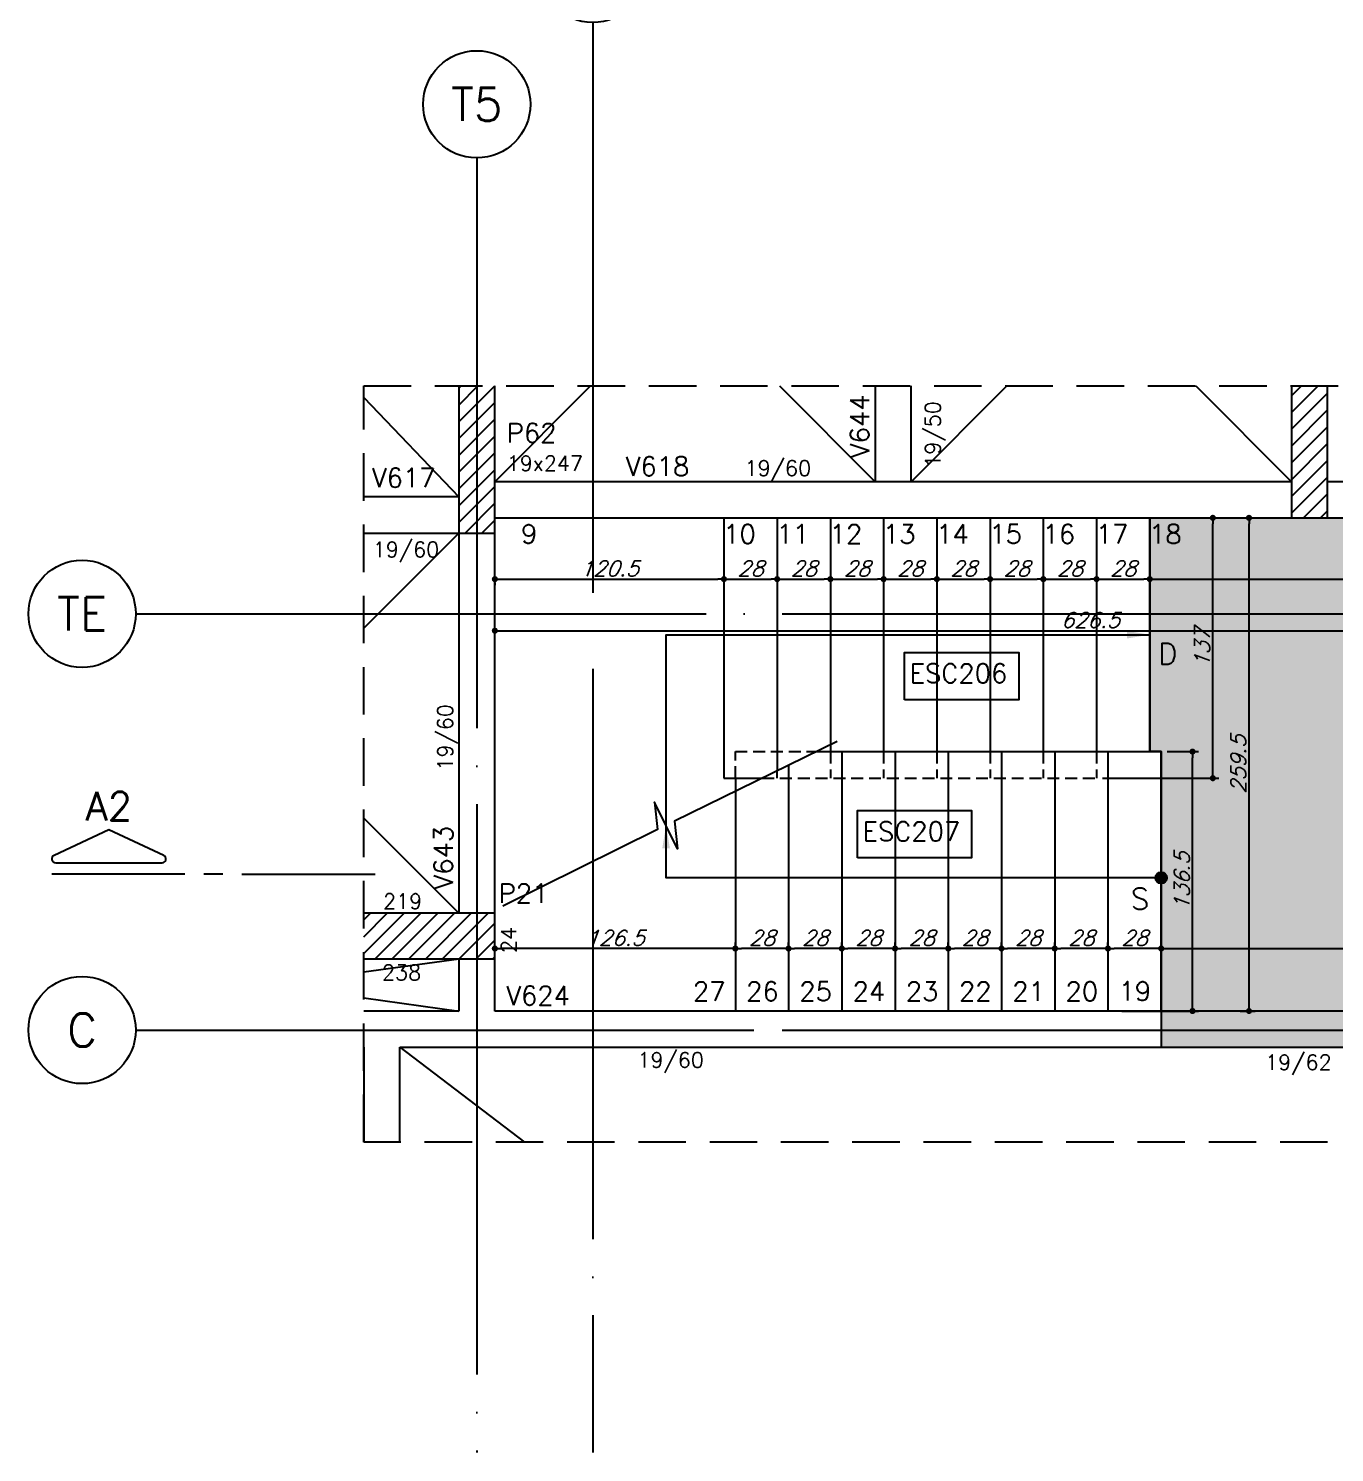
# Model space of a CAD drawing. Extents: x 0 to 6870, y 0 to 4205.
# Drawn here: x 2793 to 3480, y 894 to 1643 of the extents above; entities that cross this region are included whole.
import ezdxf
from ezdxf.enums import TextEntityAlignment as Align

# ---------------------------------------------------------------- set-up
doc = ezdxf.new("R2010")
doc.units = 0
doc.header["$LTSCALE"] = 50
doc.header["$MEASUREMENT"] = 0
doc.linetypes.add('DASHED', pattern=[0.75, 0.5, -0.25])
doc.linetypes.add('EIXO', pattern=[6.8, 6, -0.4, 0, -0.4])
doc.layers.get('0').update_dxf_attribs({"linetype": 'CONTINUOUS'})
doc.layers.get('DEFPOINTS').update_dxf_attribs({"linetype": 'CONTINUOUS'})
for name, color, linetype in [('242', 3, 'CONTINUOUS'), ('F-AUX', 2, 'CONTINUOUS'), ('F-AUX-RED', 1, 'CONTINUOUS'), ('F-CORTE-INDICAÇÃO', 4, 'CONTINUOUS'), ('F-COTAS', 106, 'CONTINUOUS'), ('F-DESNIVEL-1', 254, 'CONTINUOUS'), ('F-EIXO', 12, 'EIXO'), ('F-ESC NUM', 2, 'CONTINUOUS'), ('F-ESC-PROJ', 1, 'CONTINUOUS'), ('F-ESCADAS', 2, 'CONTINUOUS'), ('F-LAJES', 3, 'CONTINUOUS'), ('F-LEADER', 1, 'CONTINUOUS'), ('F-PILARES-DIM', 172, 'CONTINUOUS'), ('F-PILARES-HACH', 174, 'CONTINUOUS'), ('F-PILARES-NOME', 170, 'CONTINUOUS'), ('F-PILARES-S', 170, 'CONTINUOUS'), ('F-TEXTO', 6, 'CONTINUOUS'), ('F-TEXTO ESCADA', 2, 'CONTINUOUS'), ('F-TEXTO-YELLOW', 2, 'CONTINUOUS'), ('F-VIGAS', 3, 'CONTINUOUS'), ('F-VIGAS-DIM', 2, 'CONTINUOUS'), ('F-VIGAS-NOME', 4, 'CONTINUOUS'), ('F-VÃO', 1, 'CONTINUOUS')]:
    doc.layers.add(name, color=color, linetype=linetype)
doc.styles.add('5385-ARQ-PB-BAS-PLA-TER-TORRE-A-106-TXT$0$R60-75', font='romans.shx', dxfattribs={"height": 0.1125})
doc.styles.add('CP-TEXT-INCL', font='romans.shx', dxfattribs={"oblique": 20})
doc.styles.add('MCP', font='romans.shx')
doc.styles.add('ROMANS', font='romans.shx')
doc.dimstyles.new('CP-COTAS-50', dxfattribs={"dimscale": 0.64, "dimtxt": 12.5, "dimasz": 5, "dimexe": 5, "dimexo": 5, "dimgap": 2.5, "dimtad": 1, "dimdec": 1, "dimdsep": 46, "dimtxsty": 'CP-TEXT-INCL', "dimblk1": 'DOT', "dimblk2": 'DOT', "dimsah": 1, "dimcen": 9, "dimclrd": 256, "dimclre": 256, "dimclrt": 256, "dimadec": 0, "dimazin": 0, "dimtfac": 1, "dimtdec": 1, "dimtmove": 2, "dimatfit": 3, "dimldrblk": 'DOT', "dimfxl": 5, "dimtolj": 1, "dimarcsym": 0})
pattern_1 = [(45, (1524.5, 11131), (-4.4194174, 4.4194174), [])]

# ---------------------------------------------------------------- blocks, each defined once
blk = doc.blocks.new('*U12')
at = {"layer": 'F-EIXO'}
blk.add_line((0, 0), (1131.35, 0), dxfattribs=at)
at = {"layer": 'F-EIXO', "color": 2, "linetype": 'Continuous'}
blk.add_circle((-28.21, 0), 28.21, dxfattribs=at)
at = {"layer": 'F-TEXTO', "style": 'ROMANS'}
blk.add_attdef('EIXO', text='', height=17.5, dxfattribs=at).set_placement((-28.21, 0), align=Align.MIDDLE_CENTER)
blk = doc.blocks.new('*U8')
at = {"layer": 'F-EIXO'}
blk.add_line((0, 0), (0, -752.45), dxfattribs=at)
at = {"layer": 'F-EIXO', "color": 2, "linetype": 'Continuous'}
blk.add_circle((0, 28.21), 28.21, dxfattribs=at)
at = {"layer": 'F-TEXTO', "style": 'ROMANS'}
blk.add_attdef('EIXO', text='', height=17.5, rotation=360, dxfattribs=at).set_placement((0, 28.21), align=Align.MIDDLE_CENTER)
blk = doc.blocks.new('*U9')
at = {"layer": 'F-EIXO'}
blk.add_line((0, 0), (0, -681.21), dxfattribs=at)
at = {"layer": 'F-EIXO', "color": 2, "linetype": 'Continuous'}
blk.add_circle((0, 28.21), 28.21, dxfattribs=at)
at = {"layer": 'F-TEXTO', "style": 'ROMANS'}
blk.add_attdef('EIXO', text='', height=17.5, rotation=360, dxfattribs=at).set_placement((0, 28.21), align=Align.MIDDLE_CENTER)
blk = doc.blocks.new('*U10')
at = {"layer": 'F-EIXO'}
blk.add_line((0, 0), (1131.35, 0), dxfattribs=at)
at = {"layer": 'F-EIXO', "color": 2, "linetype": 'Continuous'}
blk.add_circle((-28.21, 0), 28.21, dxfattribs=at)
at = {"layer": 'F-TEXTO', "style": 'ROMANS'}
blk.add_attdef('EIXO', text='', height=17.5, dxfattribs=at).set_placement((-28.21, 0), align=Align.MIDDLE_CENTER)
blk = doc.blocks.new('*U17')
at = {"layer": 'F-CORTE-INDICAÇÃO'}
for p, q in [((-100, 0), (-170, 0)), ((-80, 0), (-90, 0)), ((-70, 0), (0, 0))]:
    blk.add_line(p, q, dxfattribs=at)
blk.add_lwpolyline([(-112, 6, 0.802585), (-111.15, 9.81), (-140, 23.26), (-168.85, 9.81, 0.802585), (-168, 6)], format="xyb", close=True, dxfattribs=at)
at = {"layer": 'F-CORTE-INDICAÇÃO', "style": 'ROMANS'}
blk.add_attdef('CORTE', text='', height=15, dxfattribs=at).set_placement((-140, 35.76), align=Align.MIDDLE_CENTER)
at = {"layer": 'F-CORTE-INDICAÇÃO', "color": 2, "style": 'ROMANS'}
blk.add_attdef('FOLHA', text='', height=12, dxfattribs=at).set_placement((-140, -10), align=Align.MIDDLE_CENTER)
blk = doc.blocks.new('_DOT')
at = {"color": 0, "linetype": 'ByBlock'}
blk.add_line((-0.5, 0), (-1, 0), dxfattribs=at)
at = {"color": 0, "linetype": 'ByBlock', "const_width": 0.5}
blk.add_lwpolyline([(-0.25, 0, 1), (0.25, 0, 1)], format="xyb", close=True, dxfattribs=at)
blk = doc.blocks.new('*D84')
at = {"layer": 'DEFPOINTS', "color": 0, "linetype": 'Continuous', "transparency": 16777216}
for p in [(3159, 1357.14), (3038.5, 1354.62), (3159, 1353.26)]:
    blk.add_point(p, dxfattribs=at)
at = {"layer": 'F-COTAS', "linetype": 'Continuous', "lineweight": -2, "transparency": 16777216}
for p, q in [((3038.5, 1351.42), (3038.5, 1350.06)), ((3041.7, 1353.26), (3155.8, 1353.26)), ((3159, 1353.94), (3159, 1350.06))]:
    blk.add_line(p, q, dxfattribs=at)
at = {"layer": 'F-COTAS', "linetype": 'Continuous', "lineweight": -2, "transparency": 16777216, "xscale": 3.2, "yscale": 3.2, "zscale": 3.2, "rotation": 180}
blk.add_blockref('_DOT', (3038.5, 1353.26), dxfattribs=at)
at = {"layer": 'F-COTAS', "linetype": 'Continuous', "lineweight": -2, "transparency": 16777216, "xscale": 3.2, "yscale": 3.2, "zscale": 3.2}
blk.add_blockref('_DOT', (3159, 1353.26), dxfattribs=at)
at = {"layer": 'F-COTAS', "linetype": 'Continuous', "transparency": 16777216, "insert": (3098.75, 1358.86), "char_height": 8, "attachment_point": 5, "style": 'CP-TEXT-INCL'}
blk.add_mtext('\\A1;120.5', dxfattribs=at)
blk = doc.blocks.new('*D85')
at = {"layer": 'DEFPOINTS', "color": 0, "linetype": 'Continuous', "transparency": 16777216}
for p in [(3159, 1354.62), (3187, 1353.26), (3187, 1353.26)]:
    blk.add_point(p, dxfattribs=at)
at = {"layer": 'F-COTAS', "linetype": 'Continuous', "lineweight": -2, "transparency": 16777216}
for p, q in [((3159, 1351.42), (3159, 1350.06)), ((3162.2, 1353.26), (3183.8, 1353.26))]:
    blk.add_line(p, q, dxfattribs=at)
at = {"layer": 'F-COTAS', "linetype": 'Continuous', "lineweight": -2, "transparency": 16777216, "xscale": 3.2, "yscale": 3.2, "zscale": 3.2, "rotation": 180}
blk.add_blockref('_DOT', (3159, 1353.26), dxfattribs=at)
at = {"layer": 'F-COTAS', "linetype": 'Continuous', "lineweight": -2, "transparency": 16777216, "xscale": 3.2, "yscale": 3.2, "zscale": 3.2}
blk.add_blockref('_DOT', (3187, 1353.26), dxfattribs=at)
at = {"layer": 'F-COTAS', "linetype": 'Continuous', "transparency": 16777216, "insert": (3173, 1358.86), "char_height": 8, "attachment_point": 5, "style": 'CP-TEXT-INCL'}
blk.add_mtext('\\A1;28', dxfattribs=at)
blk = doc.blocks.new('*D86')
at = {"layer": 'DEFPOINTS', "color": 0, "linetype": 'Continuous', "transparency": 16777216}
for p in [(3187, 1354.62), (3215, 1353.26), (3215, 1353.26)]:
    blk.add_point(p, dxfattribs=at)
at = {"layer": 'F-COTAS', "linetype": 'Continuous', "lineweight": -2, "transparency": 16777216}
for p, q in [((3187, 1351.42), (3187, 1350.06)), ((3190.2, 1353.26), (3211.8, 1353.26))]:
    blk.add_line(p, q, dxfattribs=at)
at = {"layer": 'F-COTAS', "linetype": 'Continuous', "lineweight": -2, "transparency": 16777216, "xscale": 3.2, "yscale": 3.2, "zscale": 3.2, "rotation": 180}
blk.add_blockref('_DOT', (3187, 1353.26), dxfattribs=at)
at = {"layer": 'F-COTAS', "linetype": 'Continuous', "lineweight": -2, "transparency": 16777216, "xscale": 3.2, "yscale": 3.2, "zscale": 3.2}
blk.add_blockref('_DOT', (3215, 1353.26), dxfattribs=at)
at = {"layer": 'F-COTAS', "linetype": 'Continuous', "transparency": 16777216, "insert": (3201, 1358.86), "char_height": 8, "attachment_point": 5, "style": 'CP-TEXT-INCL'}
blk.add_mtext('\\A1;28', dxfattribs=at)
blk = doc.blocks.new('*D87')
at = {"layer": 'DEFPOINTS', "color": 0, "linetype": 'Continuous', "transparency": 16777216}
for p in [(3215, 1354.62), (3243, 1353.26), (3243, 1353.26)]:
    blk.add_point(p, dxfattribs=at)
at = {"layer": 'F-COTAS', "linetype": 'Continuous', "lineweight": -2, "transparency": 16777216}
for p, q in [((3215, 1351.42), (3215, 1350.06)), ((3218.2, 1353.26), (3239.8, 1353.26))]:
    blk.add_line(p, q, dxfattribs=at)
at = {"layer": 'F-COTAS', "linetype": 'Continuous', "lineweight": -2, "transparency": 16777216, "xscale": 3.2, "yscale": 3.2, "zscale": 3.2, "rotation": 180}
blk.add_blockref('_DOT', (3215, 1353.26), dxfattribs=at)
at = {"layer": 'F-COTAS', "linetype": 'Continuous', "lineweight": -2, "transparency": 16777216, "xscale": 3.2, "yscale": 3.2, "zscale": 3.2}
blk.add_blockref('_DOT', (3243, 1353.26), dxfattribs=at)
at = {"layer": 'F-COTAS', "linetype": 'Continuous', "transparency": 16777216, "insert": (3229, 1358.86), "char_height": 8, "attachment_point": 5, "style": 'CP-TEXT-INCL'}
blk.add_mtext('\\A1;28', dxfattribs=at)
blk = doc.blocks.new('*D88')
at = {"layer": 'DEFPOINTS', "color": 0, "linetype": 'Continuous', "transparency": 16777216}
for p in [(3243, 1354.62), (3271, 1353.26), (3271, 1353.26)]:
    blk.add_point(p, dxfattribs=at)
at = {"layer": 'F-COTAS', "linetype": 'Continuous', "lineweight": -2, "transparency": 16777216}
for p, q in [((3243, 1351.42), (3243, 1350.06)), ((3246.2, 1353.26), (3267.8, 1353.26))]:
    blk.add_line(p, q, dxfattribs=at)
at = {"layer": 'F-COTAS', "linetype": 'Continuous', "lineweight": -2, "transparency": 16777216, "xscale": 3.2, "yscale": 3.2, "zscale": 3.2, "rotation": 180}
blk.add_blockref('_DOT', (3243, 1353.26), dxfattribs=at)
at = {"layer": 'F-COTAS', "linetype": 'Continuous', "lineweight": -2, "transparency": 16777216, "xscale": 3.2, "yscale": 3.2, "zscale": 3.2}
blk.add_blockref('_DOT', (3271, 1353.26), dxfattribs=at)
at = {"layer": 'F-COTAS', "linetype": 'Continuous', "transparency": 16777216, "insert": (3257, 1358.86), "char_height": 8, "attachment_point": 5, "style": 'CP-TEXT-INCL'}
blk.add_mtext('\\A1;28', dxfattribs=at)
blk = doc.blocks.new('*D89')
at = {"layer": 'DEFPOINTS', "color": 0, "linetype": 'Continuous', "transparency": 16777216}
for p in [(3333, 1158.87), (3333, 1158.87), (3361, 1158.87)]:
    blk.add_point(p, dxfattribs=at)
at = {"layer": 'F-COTAS', "linetype": 'Continuous', "lineweight": -2, "transparency": 16777216}
for p, q in [((3333, 1158.87), (3333, 1162.07)), ((3361, 1158.87), (3361, 1162.07)), ((3357.8, 1158.87), (3336.2, 1158.87))]:
    blk.add_line(p, q, dxfattribs=at)
at = {"layer": 'F-COTAS', "linetype": 'Continuous', "lineweight": -2, "transparency": 16777216, "xscale": 3.2, "yscale": 3.2, "zscale": 3.2, "rotation": 180}
blk.add_blockref('_DOT', (3333, 1158.87), dxfattribs=at)
at = {"layer": 'F-COTAS', "linetype": 'Continuous', "lineweight": -2, "transparency": 16777216, "xscale": 3.2, "yscale": 3.2, "zscale": 3.2}
blk.add_blockref('_DOT', (3361, 1158.87), dxfattribs=at)
at = {"layer": 'F-COTAS', "linetype": 'Continuous', "transparency": 16777216, "insert": (3347, 1164.47), "char_height": 8, "attachment_point": 5, "style": 'CP-TEXT-INCL'}
blk.add_mtext('\\A1;28', dxfattribs=at)
blk = doc.blocks.new('*D90')
at = {"layer": 'DEFPOINTS', "color": 0, "linetype": 'Continuous', "transparency": 16777216}
for p in [(3305, 1158.87), (3305, 1158.87), (3333, 1158.87)]:
    blk.add_point(p, dxfattribs=at)
at = {"layer": 'F-COTAS', "linetype": 'Continuous', "lineweight": -2, "transparency": 16777216}
for p, q in [((3305, 1158.87), (3305, 1162.07)), ((3333, 1158.87), (3333, 1162.07)), ((3329.8, 1158.87), (3308.2, 1158.87))]:
    blk.add_line(p, q, dxfattribs=at)
at = {"layer": 'F-COTAS', "linetype": 'Continuous', "lineweight": -2, "transparency": 16777216, "xscale": 3.2, "yscale": 3.2, "zscale": 3.2, "rotation": 180}
blk.add_blockref('_DOT', (3305, 1158.87), dxfattribs=at)
at = {"layer": 'F-COTAS', "linetype": 'Continuous', "lineweight": -2, "transparency": 16777216, "xscale": 3.2, "yscale": 3.2, "zscale": 3.2}
blk.add_blockref('_DOT', (3333, 1158.87), dxfattribs=at)
at = {"layer": 'F-COTAS', "linetype": 'Continuous', "transparency": 16777216, "insert": (3319, 1164.47), "char_height": 8, "attachment_point": 5, "style": 'CP-TEXT-INCL'}
blk.add_mtext('\\A1;28', dxfattribs=at)
blk = doc.blocks.new('*D91')
at = {"layer": 'DEFPOINTS', "color": 0, "linetype": 'Continuous', "transparency": 16777216}
for p in [(3277, 1158.87), (3277, 1158.87), (3305, 1158.87)]:
    blk.add_point(p, dxfattribs=at)
at = {"layer": 'F-COTAS', "linetype": 'Continuous', "lineweight": -2, "transparency": 16777216}
for p, q in [((3277, 1158.87), (3277, 1162.07)), ((3305, 1158.87), (3305, 1162.07)), ((3301.8, 1158.87), (3280.2, 1158.87))]:
    blk.add_line(p, q, dxfattribs=at)
at = {"layer": 'F-COTAS', "linetype": 'Continuous', "lineweight": -2, "transparency": 16777216, "xscale": 3.2, "yscale": 3.2, "zscale": 3.2, "rotation": 180}
blk.add_blockref('_DOT', (3277, 1158.87), dxfattribs=at)
at = {"layer": 'F-COTAS', "linetype": 'Continuous', "lineweight": -2, "transparency": 16777216, "xscale": 3.2, "yscale": 3.2, "zscale": 3.2}
blk.add_blockref('_DOT', (3305, 1158.87), dxfattribs=at)
at = {"layer": 'F-COTAS', "linetype": 'Continuous', "transparency": 16777216, "insert": (3291, 1164.47), "char_height": 8, "attachment_point": 5, "style": 'CP-TEXT-INCL'}
blk.add_mtext('\\A1;28', dxfattribs=at)
blk = doc.blocks.new('*D92')
at = {"layer": 'DEFPOINTS', "color": 0, "linetype": 'Continuous', "transparency": 16777216}
for p in [(3249, 1158.87), (3249, 1158.87), (3277, 1158.87)]:
    blk.add_point(p, dxfattribs=at)
at = {"layer": 'F-COTAS', "linetype": 'Continuous', "lineweight": -2, "transparency": 16777216}
for p, q in [((3249, 1158.87), (3249, 1162.07)), ((3277, 1158.87), (3277, 1162.07)), ((3273.8, 1158.87), (3252.2, 1158.87))]:
    blk.add_line(p, q, dxfattribs=at)
at = {"layer": 'F-COTAS', "linetype": 'Continuous', "lineweight": -2, "transparency": 16777216, "xscale": 3.2, "yscale": 3.2, "zscale": 3.2, "rotation": 180}
blk.add_blockref('_DOT', (3249, 1158.87), dxfattribs=at)
at = {"layer": 'F-COTAS', "linetype": 'Continuous', "lineweight": -2, "transparency": 16777216, "xscale": 3.2, "yscale": 3.2, "zscale": 3.2}
blk.add_blockref('_DOT', (3277, 1158.87), dxfattribs=at)
at = {"layer": 'F-COTAS', "linetype": 'Continuous', "transparency": 16777216, "insert": (3263, 1164.47), "char_height": 8, "attachment_point": 5, "style": 'CP-TEXT-INCL'}
blk.add_mtext('\\A1;28', dxfattribs=at)
blk = doc.blocks.new('*D93')
at = {"layer": 'DEFPOINTS', "color": 0, "linetype": 'Continuous', "transparency": 16777216}
for p in [(3221, 1158.87), (3221, 1158.87), (3249, 1158.87)]:
    blk.add_point(p, dxfattribs=at)
at = {"layer": 'F-COTAS', "linetype": 'Continuous', "lineweight": -2, "transparency": 16777216}
for p, q in [((3221, 1158.87), (3221, 1162.07)), ((3249, 1158.87), (3249, 1162.07)), ((3245.8, 1158.87), (3224.2, 1158.87))]:
    blk.add_line(p, q, dxfattribs=at)
at = {"layer": 'F-COTAS', "linetype": 'Continuous', "lineweight": -2, "transparency": 16777216, "xscale": 3.2, "yscale": 3.2, "zscale": 3.2, "rotation": 180}
blk.add_blockref('_DOT', (3221, 1158.87), dxfattribs=at)
at = {"layer": 'F-COTAS', "linetype": 'Continuous', "lineweight": -2, "transparency": 16777216, "xscale": 3.2, "yscale": 3.2, "zscale": 3.2}
blk.add_blockref('_DOT', (3249, 1158.87), dxfattribs=at)
at = {"layer": 'F-COTAS', "linetype": 'Continuous', "transparency": 16777216, "insert": (3235, 1164.47), "char_height": 8, "attachment_point": 5, "style": 'CP-TEXT-INCL'}
blk.add_mtext('\\A1;28', dxfattribs=at)
blk = doc.blocks.new('*D94')
at = {"layer": 'DEFPOINTS', "color": 0, "linetype": 'Continuous', "transparency": 16777216}
for p in [(3038.5, 1158.87), (3038.5, 1158.87), (3165, 1158.87)]:
    blk.add_point(p, dxfattribs=at)
at = {"layer": 'F-COTAS', "linetype": 'Continuous', "lineweight": -2, "transparency": 16777216}
for p, q in [((3038.5, 1158.87), (3038.5, 1162.07)), ((3165, 1158.87), (3165, 1162.07)), ((3161.8, 1158.87), (3041.7, 1158.87))]:
    blk.add_line(p, q, dxfattribs=at)
at = {"layer": 'F-COTAS', "linetype": 'Continuous', "lineweight": -2, "transparency": 16777216, "xscale": 3.2, "yscale": 3.2, "zscale": 3.2, "rotation": 180}
blk.add_blockref('_DOT', (3038.5, 1158.87), dxfattribs=at)
at = {"layer": 'F-COTAS', "linetype": 'Continuous', "lineweight": -2, "transparency": 16777216, "xscale": 3.2, "yscale": 3.2, "zscale": 3.2}
blk.add_blockref('_DOT', (3165, 1158.87), dxfattribs=at)
at = {"layer": 'F-COTAS', "linetype": 'Continuous', "transparency": 16777216, "insert": (3101.75, 1164.47), "char_height": 8, "attachment_point": 5, "style": 'CP-TEXT-INCL'}
blk.add_mtext('\\A1;126.5', dxfattribs=at)
blk = doc.blocks.new('*D95')
at = {"layer": 'DEFPOINTS', "color": 0, "linetype": 'Continuous', "transparency": 16777216}
for p in [(3665, 1165.53), (3665, 1158.87), (3389, 1152.4)]:
    blk.add_point(p, dxfattribs=at)
at = {"layer": 'F-COTAS', "linetype": 'Continuous', "lineweight": -2, "transparency": 16777216}
for p, q in [((3389, 1156.77), (3389, 1162.07)), ((3392.2, 1158.87), (3661.8, 1158.87)), ((3665, 1160.97), (3665, 1155.67))]:
    blk.add_line(p, q, dxfattribs=at)
at = {"layer": 'F-COTAS', "linetype": 'Continuous', "lineweight": -2, "transparency": 16777216, "xscale": 3.2, "yscale": 3.2, "zscale": 3.2, "rotation": 180}
blk.add_blockref('_DOT', (3389, 1158.87), dxfattribs=at)
at = {"layer": 'F-COTAS', "linetype": 'Continuous', "lineweight": -2, "transparency": 16777216, "xscale": 3.2, "yscale": 3.2, "zscale": 3.2}
blk.add_blockref('_DOT', (3665, 1158.87), dxfattribs=at)
at = {"layer": 'F-COTAS', "linetype": 'Continuous', "transparency": 16777216, "insert": (3527, 1164.47), "char_height": 8, "attachment_point": 5, "style": 'CP-TEXT-INCL'}
blk.add_mtext('\\A1;276', dxfattribs=at)
blk = doc.blocks.new('*D96')
at = {"layer": 'DEFPOINTS', "color": 0, "linetype": 'Continuous', "transparency": 16777216}
for p in [(3361, 1158.87), (3361, 1158.87), (3389, 1152.93)]:
    blk.add_point(p, dxfattribs=at)
at = {"layer": 'F-COTAS', "linetype": 'Continuous', "lineweight": -2, "transparency": 16777216}
for p, q in [((3361, 1158.87), (3361, 1162.07)), ((3389, 1156.77), (3389, 1162.07)), ((3385.8, 1158.87), (3364.2, 1158.87))]:
    blk.add_line(p, q, dxfattribs=at)
at = {"layer": 'F-COTAS', "linetype": 'Continuous', "lineweight": -2, "transparency": 16777216, "xscale": 3.2, "yscale": 3.2, "zscale": 3.2, "rotation": 180}
blk.add_blockref('_DOT', (3361, 1158.87), dxfattribs=at)
at = {"layer": 'F-COTAS', "linetype": 'Continuous', "lineweight": -2, "transparency": 16777216, "xscale": 3.2, "yscale": 3.2, "zscale": 3.2}
blk.add_blockref('_DOT', (3389, 1158.87), dxfattribs=at)
at = {"layer": 'F-COTAS', "linetype": 'Continuous', "transparency": 16777216, "insert": (3375, 1164.47), "char_height": 8, "attachment_point": 5, "style": 'CP-TEXT-INCL'}
blk.add_mtext('\\A1;28', dxfattribs=at)
blk = doc.blocks.new('*D97')
at = {"layer": 'DEFPOINTS', "color": 0, "linetype": 'Continuous', "transparency": 16777216}
for p in [(3271, 1354.62), (3299, 1353.26), (3299, 1353.26)]:
    blk.add_point(p, dxfattribs=at)
at = {"layer": 'F-COTAS', "linetype": 'Continuous', "lineweight": -2, "transparency": 16777216}
for p, q in [((3271, 1351.42), (3271, 1350.06)), ((3274.2, 1353.26), (3295.8, 1353.26))]:
    blk.add_line(p, q, dxfattribs=at)
at = {"layer": 'F-COTAS', "linetype": 'Continuous', "lineweight": -2, "transparency": 16777216, "xscale": 3.2, "yscale": 3.2, "zscale": 3.2, "rotation": 180}
blk.add_blockref('_DOT', (3271, 1353.26), dxfattribs=at)
at = {"layer": 'F-COTAS', "linetype": 'Continuous', "lineweight": -2, "transparency": 16777216, "xscale": 3.2, "yscale": 3.2, "zscale": 3.2}
blk.add_blockref('_DOT', (3299, 1353.26), dxfattribs=at)
at = {"layer": 'F-COTAS', "linetype": 'Continuous', "transparency": 16777216, "insert": (3285, 1358.86), "char_height": 8, "attachment_point": 5, "style": 'CP-TEXT-INCL'}
blk.add_mtext('\\A1;28', dxfattribs=at)
blk = doc.blocks.new('*D98')
at = {"layer": 'DEFPOINTS', "color": 0, "linetype": 'Continuous', "transparency": 16777216}
for p in [(3299, 1354.62), (3327, 1353.26), (3327, 1353.26)]:
    blk.add_point(p, dxfattribs=at)
at = {"layer": 'F-COTAS', "linetype": 'Continuous', "lineweight": -2, "transparency": 16777216}
for p, q in [((3299, 1351.42), (3299, 1350.06)), ((3302.2, 1353.26), (3323.8, 1353.26))]:
    blk.add_line(p, q, dxfattribs=at)
at = {"layer": 'F-COTAS', "linetype": 'Continuous', "lineweight": -2, "transparency": 16777216, "xscale": 3.2, "yscale": 3.2, "zscale": 3.2, "rotation": 180}
blk.add_blockref('_DOT', (3299, 1353.26), dxfattribs=at)
at = {"layer": 'F-COTAS', "linetype": 'Continuous', "lineweight": -2, "transparency": 16777216, "xscale": 3.2, "yscale": 3.2, "zscale": 3.2}
blk.add_blockref('_DOT', (3327, 1353.26), dxfattribs=at)
at = {"layer": 'F-COTAS', "linetype": 'Continuous', "transparency": 16777216, "insert": (3313, 1358.86), "char_height": 8, "attachment_point": 5, "style": 'CP-TEXT-INCL'}
blk.add_mtext('\\A1;28', dxfattribs=at)
blk = doc.blocks.new('*D99')
at = {"layer": 'DEFPOINTS', "color": 0, "linetype": 'Continuous', "transparency": 16777216}
for p in [(3327, 1354.62), (3355, 1353.26), (3355, 1353.26)]:
    blk.add_point(p, dxfattribs=at)
at = {"layer": 'F-COTAS', "linetype": 'Continuous', "lineweight": -2, "transparency": 16777216}
for p, q in [((3327, 1351.42), (3327, 1350.06)), ((3330.2, 1353.26), (3351.8, 1353.26))]:
    blk.add_line(p, q, dxfattribs=at)
at = {"layer": 'F-COTAS', "linetype": 'Continuous', "lineweight": -2, "transparency": 16777216, "xscale": 3.2, "yscale": 3.2, "zscale": 3.2, "rotation": 180}
blk.add_blockref('_DOT', (3327, 1353.26), dxfattribs=at)
at = {"layer": 'F-COTAS', "linetype": 'Continuous', "lineweight": -2, "transparency": 16777216, "xscale": 3.2, "yscale": 3.2, "zscale": 3.2}
blk.add_blockref('_DOT', (3355, 1353.26), dxfattribs=at)
at = {"layer": 'F-COTAS', "linetype": 'Continuous', "transparency": 16777216, "insert": (3341, 1358.86), "char_height": 8, "attachment_point": 5, "style": 'CP-TEXT-INCL'}
blk.add_mtext('\\A1;28', dxfattribs=at)
blk = doc.blocks.new('*D100')
at = {"layer": 'DEFPOINTS', "color": 0, "linetype": 'Continuous', "transparency": 16777216}
for p in [(3665, 1353.26), (3383, 1347.53), (3665, 1343.69)]:
    blk.add_point(p, dxfattribs=at)
at = {"layer": 'F-COTAS', "linetype": 'Continuous', "lineweight": -2, "transparency": 16777216}
for p, q in [((3383, 1350.73), (3383, 1356.46)), ((3665, 1346.89), (3665, 1356.46)), ((3386.2, 1353.26), (3661.8, 1353.26))]:
    blk.add_line(p, q, dxfattribs=at)
at = {"layer": 'F-COTAS', "linetype": 'Continuous', "lineweight": -2, "transparency": 16777216, "xscale": 3.2, "yscale": 3.2, "zscale": 3.2, "rotation": 180}
blk.add_blockref('_DOT', (3383, 1353.26), dxfattribs=at)
at = {"layer": 'F-COTAS', "linetype": 'Continuous', "lineweight": -2, "transparency": 16777216, "xscale": 3.2, "yscale": 3.2, "zscale": 3.2}
blk.add_blockref('_DOT', (3665, 1353.26), dxfattribs=at)
at = {"layer": 'F-COTAS', "linetype": 'Continuous', "transparency": 16777216, "insert": (3524, 1358.86), "char_height": 8, "attachment_point": 5, "style": 'CP-TEXT-INCL'}
blk.add_mtext('\\A1;282', dxfattribs=at)
blk = doc.blocks.new('*D101')
at = {"layer": 'DEFPOINTS', "color": 0, "linetype": 'Continuous', "transparency": 16777216}
for p in [(3389, 1262.5), (3405.48, 1262.5), (3365.1, 1126)]:
    blk.add_point(p, dxfattribs=at)
at = {"layer": 'F-COTAS', "linetype": 'Continuous', "lineweight": -2, "transparency": 16777216}
for p, q in [((3392.2, 1262.5), (3408.68, 1262.5)), ((3405.48, 1129.2), (3405.48, 1259.3)), ((3368.3, 1126), (3408.68, 1126))]:
    blk.add_line(p, q, dxfattribs=at)
at = {"layer": 'F-COTAS', "linetype": 'Continuous', "lineweight": -2, "transparency": 16777216, "xscale": 3.2, "yscale": 3.2, "zscale": 3.2}
for p, rotation in [((3405.48, 1262.5), 90), ((3405.48, 1126), 270)]:
    blk.add_blockref('_DOT', p, dxfattribs=dict(at, rotation=rotation))
at = {"layer": 'F-COTAS', "linetype": 'Continuous', "transparency": 16777216, "insert": (3399.88, 1194.25), "char_height": 8, "attachment_point": 5, "rotation": 90, "style": 'CP-TEXT-INCL'}
blk.add_mtext('\\A1;136.5', dxfattribs=at)
blk = doc.blocks.new('*D102')
at = {"layer": 'DEFPOINTS', "color": 0, "linetype": 'Continuous', "transparency": 16777216}
for p in [(3386.41, 1385.5), (3416.16, 1385.5), (3355, 1248.5)]:
    blk.add_point(p, dxfattribs=at)
at = {"layer": 'F-COTAS', "linetype": 'Continuous', "lineweight": -2, "transparency": 16777216}
for p, q in [((3389.61, 1385.5), (3419.36, 1385.5)), ((3416.16, 1251.7), (3416.16, 1382.3)), ((3358.2, 1248.5), (3419.36, 1248.5))]:
    blk.add_line(p, q, dxfattribs=at)
at = {"layer": 'F-COTAS', "linetype": 'Continuous', "lineweight": -2, "transparency": 16777216, "xscale": 3.2, "yscale": 3.2, "zscale": 3.2}
for p, rotation in [((3416.16, 1385.5), 90), ((3416.16, 1248.5), 270)]:
    blk.add_blockref('_DOT', p, dxfattribs=dict(at, rotation=rotation))
at = {"layer": 'F-COTAS', "linetype": 'Continuous', "transparency": 16777216, "insert": (3410.56, 1317), "char_height": 8, "attachment_point": 5, "rotation": 90, "style": 'CP-TEXT-INCL'}
blk.add_mtext('\\A1;137', dxfattribs=at)
blk = doc.blocks.new('*D103')
at = {"layer": 'DEFPOINTS', "color": 0, "linetype": 'Continuous', "transparency": 16777216}
for p in [(3427.35, 1385.5), (3435.2, 1385.5), (3427.35, 1126)]:
    blk.add_point(p, dxfattribs=at)
at = {"layer": 'F-COTAS', "linetype": 'Continuous', "lineweight": -2, "transparency": 16777216}
for p, q in [((3430.55, 1385.5), (3438.4, 1385.5)), ((3435.2, 1129.2), (3435.2, 1382.3)), ((3430.55, 1126), (3438.4, 1126))]:
    blk.add_line(p, q, dxfattribs=at)
at = {"layer": 'F-COTAS', "linetype": 'Continuous', "lineweight": -2, "transparency": 16777216, "xscale": 3.2, "yscale": 3.2, "zscale": 3.2}
for p, rotation in [((3435.2, 1385.5), 90), ((3435.2, 1126), 270)]:
    blk.add_blockref('_DOT', p, dxfattribs=dict(at, rotation=rotation))
at = {"layer": 'F-COTAS', "linetype": 'Continuous', "transparency": 16777216, "insert": (3429.6, 1255.75), "char_height": 8, "attachment_point": 5, "rotation": 90, "style": 'CP-TEXT-INCL'}
blk.add_mtext('\\A1;259.5', dxfattribs=at)
blk = doc.blocks.new('*D104')
at = {"layer": 'DEFPOINTS', "color": 0, "linetype": 'Continuous', "transparency": 16777216}
for p in [(3038.5, 1321.76), (3665, 1326.11), (3665, 1321.76)]:
    blk.add_point(p, dxfattribs=at)
at = {"layer": 'F-COTAS', "linetype": 'Continuous', "lineweight": -2, "transparency": 16777216}
for p, q in [((3038.5, 1324.96), (3038.5, 1329.31)), ((3665, 1324.96), (3665, 1329.31)), ((3041.7, 1326.11), (3661.8, 1326.11))]:
    blk.add_line(p, q, dxfattribs=at)
at = {"layer": 'F-COTAS', "linetype": 'Continuous', "lineweight": -2, "transparency": 16777216, "xscale": 3.2, "yscale": 3.2, "zscale": 3.2, "rotation": 180}
blk.add_blockref('_DOT', (3038.5, 1326.11), dxfattribs=at)
at = {"layer": 'F-COTAS', "linetype": 'Continuous', "lineweight": -2, "transparency": 16777216, "xscale": 3.2, "yscale": 3.2, "zscale": 3.2}
blk.add_blockref('_DOT', (3665, 1326.11), dxfattribs=at)
at = {"layer": 'F-COTAS', "linetype": 'Continuous', "transparency": 16777216, "insert": (3351.75, 1331.71), "char_height": 8, "attachment_point": 5, "style": 'CP-TEXT-INCL'}
blk.add_mtext('\\A1;626.5', dxfattribs=at)
blk = doc.blocks.new('*D234')
at = {"layer": 'DEFPOINTS', "color": 0, "linetype": 'Continuous', "transparency": 16777216}
for p in [(3355, 1354.62), (3383, 1353.26), (3383, 1353.26)]:
    blk.add_point(p, dxfattribs=at)
at = {"layer": 'F-COTAS', "linetype": 'Continuous', "lineweight": -2, "transparency": 16777216}
for p, q in [((3355, 1351.42), (3355, 1350.06)), ((3358.2, 1353.26), (3379.8, 1353.26))]:
    blk.add_line(p, q, dxfattribs=at)
at = {"layer": 'F-COTAS', "linetype": 'Continuous', "lineweight": -2, "transparency": 16777216, "xscale": 3.2, "yscale": 3.2, "zscale": 3.2, "rotation": 180}
blk.add_blockref('_DOT', (3355, 1353.26), dxfattribs=at)
at = {"layer": 'F-COTAS', "linetype": 'Continuous', "lineweight": -2, "transparency": 16777216, "xscale": 3.2, "yscale": 3.2, "zscale": 3.2}
blk.add_blockref('_DOT', (3383, 1353.26), dxfattribs=at)
at = {"layer": 'F-COTAS', "linetype": 'Continuous', "transparency": 16777216, "insert": (3369, 1358.86), "char_height": 8, "attachment_point": 5, "style": 'CP-TEXT-INCL'}
blk.add_mtext('\\A1;28', dxfattribs=at)
blk = doc.blocks.new('*D235')
at = {"layer": 'DEFPOINTS', "color": 0, "linetype": 'Continuous', "transparency": 16777216}
for p in [(3193, 1158.87), (3193, 1158.87), (3221, 1158.87)]:
    blk.add_point(p, dxfattribs=at)
at = {"layer": 'F-COTAS', "linetype": 'Continuous', "lineweight": -2, "transparency": 16777216}
for p, q in [((3193, 1158.87), (3193, 1162.07)), ((3221, 1158.87), (3221, 1162.07)), ((3217.8, 1158.87), (3196.2, 1158.87))]:
    blk.add_line(p, q, dxfattribs=at)
at = {"layer": 'F-COTAS', "linetype": 'Continuous', "lineweight": -2, "transparency": 16777216, "xscale": 3.2, "yscale": 3.2, "zscale": 3.2, "rotation": 180}
blk.add_blockref('_DOT', (3193, 1158.87), dxfattribs=at)
at = {"layer": 'F-COTAS', "linetype": 'Continuous', "lineweight": -2, "transparency": 16777216, "xscale": 3.2, "yscale": 3.2, "zscale": 3.2}
blk.add_blockref('_DOT', (3221, 1158.87), dxfattribs=at)
at = {"layer": 'F-COTAS', "linetype": 'Continuous', "transparency": 16777216, "insert": (3207, 1164.47), "char_height": 8, "attachment_point": 5, "style": 'CP-TEXT-INCL'}
blk.add_mtext('\\A1;28', dxfattribs=at)
blk = doc.blocks.new('*D236')
at = {"layer": 'DEFPOINTS', "color": 0, "linetype": 'Continuous', "transparency": 16777216}
for p in [(3165, 1158.87), (3165, 1158.87), (3193, 1158.87)]:
    blk.add_point(p, dxfattribs=at)
at = {"layer": 'F-COTAS', "linetype": 'Continuous', "lineweight": -2, "transparency": 16777216}
for p, q in [((3165, 1158.87), (3165, 1162.07)), ((3193, 1158.87), (3193, 1162.07)), ((3189.8, 1158.87), (3168.2, 1158.87))]:
    blk.add_line(p, q, dxfattribs=at)
at = {"layer": 'F-COTAS', "linetype": 'Continuous', "lineweight": -2, "transparency": 16777216, "xscale": 3.2, "yscale": 3.2, "zscale": 3.2, "rotation": 180}
blk.add_blockref('_DOT', (3165, 1158.87), dxfattribs=at)
at = {"layer": 'F-COTAS', "linetype": 'Continuous', "lineweight": -2, "transparency": 16777216, "xscale": 3.2, "yscale": 3.2, "zscale": 3.2}
blk.add_blockref('_DOT', (3193, 1158.87), dxfattribs=at)
at = {"layer": 'F-COTAS', "linetype": 'Continuous', "transparency": 16777216, "insert": (3179, 1164.47), "char_height": 8, "attachment_point": 5, "style": 'CP-TEXT-INCL'}
blk.add_mtext('\\A1;28', dxfattribs=at)

msp = doc.modelspace()

# ---------------------------------------------------------------- hatches: boundary and pattern name
at = {"layer": 'F-AUX'}
h = msp.add_hatch(color=1, dxfattribs=at)
edge = h.paths.add_edge_path()
edge.add_arc((3389, 1196.09), 3, 0, 360)
at = {"layer": 'F-DESNIVEL-1', "linetype": 'Continuous'}
h = msp.add_hatch(color=256, dxfattribs=at)
h.dxf.hatch_style = 1
h.paths.add_polyline_path([(3665, 1385.5), (3383, 1385.5), (3383, 1262.5), (3389, 1262.5), (3389, 1126), (3665, 1126)])
h = msp.add_hatch(color=256, dxfattribs=at)
h.dxf.hatch_style = 1
h.paths.add_polyline_path([(3739, 1126), (3679, 1126), (3679, 1385.5), (3665, 1385.5), (3665, 1126), (3389, 1126), (3389, 1107), (3672, 1107), (3739, 1107)])
at = {"layer": 'F-PILARES-HACH', "linetype": 'Continuous'}
h = msp.add_hatch(dxfattribs=at)
h.set_pattern_fill('ANSI31', color=256, scale=50, style=0)
h.set_pattern_definition(pattern_1)
h.paths.add_polyline_path([(3038.5, 1455), (3019.5, 1455), (3019.5, 1377.5), (3038.5, 1377.5)])
h = msp.add_hatch(dxfattribs=at)
h.set_pattern_fill('ANSI31', color=256, scale=50, style=0)
h.set_pattern_definition(pattern_1)
h.paths.add_polyline_path([(3476.5, 1455), (3457.5, 1455), (3457.5, 1385.5), (3476.5, 1385.5)])
h = msp.add_hatch(dxfattribs=at)
h.set_pattern_fill('ANSI31', color=256, scale=50, style=0)
h.set_pattern_definition(pattern_1)
h.paths.add_polyline_path([(2969.5, 1177.5), (2969.5, 1153.5), (3038.5, 1153.5), (3038.5, 1177.5)])

# ---------------------------------------------------------------- linework, layer by layer
at = {"layer": '242', "linetype": 'Continuous'}
msp.add_line((3029, 1501), (3029, 1501), dxfattribs=at)
at = {"layer": 'F-AUX', "color": 1}
msp.add_circle((3389, 1196.09), 3, dxfattribs=at)
at = {"layer": 'F-AUX-RED', "color": 1, "linetype": 'DASHED'}
msp.add_lwpolyline([(2969.5, 1057), (2969.5, 1455), (3814, 1455), (3814, 1057), (2969.5, 1057)], dxfattribs=at)
at = {"layer": 'F-AUX-RED'}
msp.add_lwpolyline([(3389, 1196.09), (3128.57, 1196), (3128.57, 1324), (3383, 1324)], dxfattribs=at)
for points in [[(3371, 1322), (3383, 1324), (3371, 1326)], [(3130.57, 1211.66), (3128.57, 1223.66), (3126.57, 1211.66)]]:
    msp.add_solid(points, dxfattribs=at)
at = {"layer": 'F-EIXO'}
msp.add_line((2874.79, 1116), (3980.96, 1116), dxfattribs=at)
at = {"layer": 'F-ESC-PROJ', "linetype": 'DASHED', "ltscale": 0.25}
for points in [[(3165, 1248.5), (3165, 1262.5), (3207.61, 1262.5)], [(3215, 1262.5), (3215, 1248.5)], [(3243, 1262.5), (3243, 1248.5)], [(3271, 1262.5), (3271, 1248.5)], [(3299, 1262.5), (3299, 1248.5)], [(3327, 1262.5), (3327, 1248.5)], [(3355, 1262.5), (3355, 1248.5)], [(3186.79, 1252.27), (3186.79, 1248.5)], [(3179.11, 1248.5), (3355, 1248.5)]]:
    msp.add_lwpolyline(points, dxfattribs=at)
at = {"layer": 'F-ESCADAS', "linetype": 'Continuous'}
msp.add_line((3165, 1248.5), (3165, 1241.57), dxfattribs=at)
for points in [[(3159, 1385.5), (3159, 1248.5)], [(3187, 1385.5), (3187, 1252.38)], [(3215, 1385.5), (3215, 1262.5)], [(3243, 1385.5), (3243, 1262.5)], [(3271, 1385.5), (3271, 1262.5)], [(3299, 1385.5), (3299, 1262.5)], [(3327, 1385.5), (3327, 1262.5)], [(3355, 1385.5), (3355, 1262.5)], [(3383, 1385.5), (3383, 1262.5)], [(3207.61, 1262.5), (3389, 1262.5)], [(3221, 1262.5), (3221, 1126)], [(3249, 1262.5), (3249, 1126)], [(3277, 1262.5), (3277, 1126)], [(3305, 1262.5), (3305, 1126)], [(3333, 1262.5), (3333, 1126)], [(3361, 1262.5), (3361, 1126)], [(3389, 1262.5), (3389, 1126)], [(3193, 1255.32), (3193, 1126)], [(3159, 1248.5), (3179.11, 1248.5)], [(3165, 1241.57), (3165, 1126)]]:
    msp.add_lwpolyline(points, dxfattribs=at)
at = {"layer": 'F-LAJES', "linetype": 'Continuous'}
msp.add_lwpolyline([(3389, 1126), (3389, 1262.5), (3383, 1262.5), (3383, 1385.5), (3665, 1385.5), (3665, 1126), (3389, 1126)], dxfattribs=at)
at = {"layer": 'F-LEADER'}
msp.add_lwpolyline([(3218.56, 1267.88), (3133.05, 1225.88), (3134.66, 1211.35), (3122.48, 1235.97), (3124.09, 1221.44), (3042.68, 1181.19)], dxfattribs=at)
at = {"layer": 'F-PILARES-S', "linetype": 'Continuous'}
for points in [[(3019.5, 1377.5), (3038.5, 1377.5), (3038.5, 1455)], [(3019.5, 1455), (3019.5, 1377.5)], [(3457.5, 1385.5), (3476.5, 1385.5), (3476.5, 1455)], [(3457.5, 1455), (3457.5, 1385.5)], [(2969.5, 1153.5), (3038.5, 1153.5), (3038.5, 1177.5), (2969.5, 1177.5)]]:
    msp.add_lwpolyline(points, dxfattribs=at)
at = {"layer": 'F-TEXTO ESCADA', "color": 1}
for points in [[(3254.05, 1289.7), (3254.05, 1314.7), (3314.05, 1314.7), (3314.05, 1289.7), (3254.05, 1289.7)], [(3229.28, 1206.53), (3229.28, 1231.53), (3289.28, 1231.53), (3289.28, 1206.53), (3229.28, 1206.53)]]:
    msp.add_lwpolyline(points, dxfattribs=at)
at = {"layer": 'F-VIGAS'}
for points in [[(3238.5, 1455), (3238.5, 1404.5)], [(3257.5, 1404.5), (3257.5, 1455)], [(3238.5, 1404.5), (3038.5, 1404.5)], [(3257.5, 1404.5), (3238.5, 1404.5)], [(3457.5, 1404.5), (3257.5, 1404.5)], [(3672, 1404.5), (3476.5, 1404.5)], [(3019.5, 1396.5), (2969.5, 1396.5)], [(3038.5, 1385.5), (3248, 1385.5)], [(3248, 1385.5), (3457.5, 1385.5)], [(3476.5, 1385.5), (3679, 1385.5)], [(2969.5, 1377.5), (3019.5, 1377.5)], [(3019.5, 1377.5), (3019.5, 1177.5)], [(3038.5, 1177.5), (3038.5, 1377.5)], [(3019.5, 1153.5), (3019.5, 1126)], [(3038.5, 1126), (3038.5, 1153.5)], [(2979, 1126), (2969.5, 1126)], [(3019.5, 1126), (2979, 1126)], [(3665, 1126), (3038.5, 1126)], [(3389, 1126), (3389, 1107)], [(2969.5, 1107), (2969.5, 1057)], [(2988.5, 1107), (3029, 1107)], [(2988.5, 1057), (2988.5, 1107)], [(3029, 1107), (3672, 1107)]]:
    msp.add_lwpolyline(points, dxfattribs=at)
at = {"layer": 'F-VÃO'}
for p, q in [((3038.5, 1404.5), (3088.75, 1455)), ((3188.25, 1455), (3238.5, 1404.5)), ((3257.5, 1404.5), (3307.75, 1455)), ((3407.25, 1455), (3457.5, 1404.5)), ((2969.5, 1448.75), (3019.5, 1396.5)), ((2969.5, 1327.5), (3019.5, 1377.5)), ((2969.5, 1227.5), (3019.5, 1177.5)), ((2969.5, 1146.63), (3019.5, 1153.5)), ((2969.5, 1132.88), (3019.5, 1126)), ((2988.5, 1107), (3054.13, 1057))]:
    msp.add_line(p, q, dxfattribs=at)

# ---------------------------------------------------------------- block references
at = {"layer": 'F-CORTE-INDICAÇÃO', "linetype": 'Continuous'}
ref = msp.add_blockref('*U17', (2975.49, 1197.99), dxfattribs=at)
ref.add_attrib('CORTE', 'A2', dxfattribs={"height": 15, "style": 'ROMANS'}).set_placement((2835.49, 1233.75), align=Align.MIDDLE_CENTER)
at = {"layer": 'F-EIXO', "linetype": 'Continuous'}
for name, p, values in [('*U8', (3090, 1646.13), {'EIXO': 'Y2'}), ('*U9', (3029, 1574.89), {'EIXO': 'T5'}), ('*U10', (2849.61, 1335), {'EIXO': 'TE'}), ('*U12', (2849.61, 1116), {'EIXO': 'C'})]:
    msp.add_blockref(name, p, dxfattribs=at).add_auto_attribs(values)

# ---------------------------------------------------------------- texts
at = {"layer": 'F-ESC NUM', "char_height": 10, "width": 122.7592, "attachment_point": 9, "style": '5385-ARQ-PB-BAS-PLA-TER-TORRE-A-106-TXT$0$R60-75'}
for s, insert in [('9', (3060.81, 1371.98)), ('10', (3175.77, 1371.98)), ('11', (3203.77, 1371.98)), ('12', (3231.77, 1371.98)), ('13', (3259.77, 1371.98)), ('14', (3287.77, 1371.98)), ('15', (3315.77, 1371.98)), ('16', (3343.77, 1371.98)), ('17', (3371.77, 1371.98)), ('18', (3399.77, 1371.98)), ('27', (3159.82, 1131.32)), ('26', (3187.82, 1131.32)), ('25', (3215.82, 1131.32)), ('24', (3243.82, 1131.32)), ('23', (3271.82, 1131.32)), ('22', (3299.82, 1131.32)), ('21', (3327.82, 1131.32)), ('20', (3355.82, 1131.32)), ('19', (3383.73, 1131.46))]:
    msp.add_mtext(s, dxfattribs=dict(at, insert=insert))
at = {"layer": 'F-PILARES-DIM', "linetype": 'Continuous', "style": 'MCP'}
for s, p in [('19x247', (3044.75, 1410.2)), ('219', (2979.71, 1179.75)), ('238', (2979.15, 1142.25))]:
    msp.add_text(s, height=8, dxfattribs=at).set_placement(p)
msp.add_text('24', height=8, rotation=90, dxfattribs=at).set_placement((3049.75, 1156.5))
at = {"layer": 'F-PILARES-NOME', "linetype": 'Continuous', "style": 'MCP'}
for s, p in [('P62', (3044.75, 1425.2)), ('P21', (3040.51, 1182.87))]:
    msp.add_text(s, height=10, dxfattribs=at).set_placement(p)
at = {"layer": 'F-TEXTO ESCADA', "style": 'ROMANS'}
for s, p in [('ESC206', (3256.63, 1298.66)), ('ESC207', (3231.86, 1215.49))]:
    msp.add_text(s, height=10, dxfattribs=at).set_placement(p)
at = {"layer": 'F-TEXTO-YELLOW', "char_height": 11.25, "width": 61.3796, "attachment_point": 9, "style": '5385-ARQ-PB-BAS-PLA-TER-TORRE-A-106-TXT$0$R60-75'}
for s, insert in [('D', (3397.46, 1308.38)), ('S', (3382.67, 1179.44))]:
    msp.add_mtext(s, dxfattribs=dict(at, insert=insert))
at = {"layer": 'F-VIGAS-DIM', "linetype": 'Continuous', "style": 'MCP'}
for s, p in [('19/50', (3272.88, 1411.9)), ('19/60', (3016.38, 1252.5))]:
    msp.add_text(s, height=8, rotation=90, dxfattribs=at).set_placement(p)
for s, p in [('19/60', (3169.88, 1407.63)), ('19/60', (2974.29, 1364.85)), ('19/60', (3113.5, 1096.21)), ('19/62', (3443.67, 1095))]:
    msp.add_text(s, height=8, dxfattribs=at).set_placement(p)
at = {"layer": 'F-VIGAS-NOME', "linetype": 'Continuous', "style": 'MCP'}
for s, p in [('V644', (3235.38, 1417)), ('V643', (3016.38, 1190))]:
    msp.add_text(s, height=10, rotation=90, dxfattribs=at).set_placement(p)
for s, p in [('V618', (3107.38, 1407.63)), ('V617', (2973.85, 1401.6)), ('V624', (3044.54, 1129.13))]:
    msp.add_text(s, height=10, dxfattribs=at).set_placement(p)

# ---------------------------------------------------------------- dimensions: what is measured, and where the dimension line sits
at = {"layer": 'F-COTAS', "linetype": 'Continuous'}
for base, p1, p2, picture, middle in [((3416.16, 1385.5), (3355, 1248.5), (3386.41, 1385.5), '*D102', (3410.56, 1317)), ((3435.2, 1385.5), (3427.35, 1126), (3427.35, 1385.5), '*D103', (3429.6, 1255.75)), ((3405.48, 1262.5), (3365.1, 1126), (3389, 1262.5), '*D101', (3399.88, 1194.25))]:
    dim = msp.add_linear_dim(base=base, p1=p1, p2=p2, angle=90, dimstyle='CP-COTAS-50', dxfattribs=at)
    dim.commit()
    dim.dimension.update_dxf_attribs({"geometry": picture, "text_midpoint": middle})
for base, p1, p2, picture, middle in [((3159, 1353.26), (3038.5, 1354.62), (3159, 1357.14), '*D84', (3098.75, 1358.86)), ((3187, 1353.26), (3159, 1354.62), (3187, 1353.26), '*D85', (3173, 1358.86)), ((3215, 1353.26), (3187, 1354.62), (3215, 1353.26), '*D86', (3201, 1358.86)), ((3243, 1353.26), (3215, 1354.62), (3243, 1353.26), '*D87', (3229, 1358.86)), ((3271, 1353.26), (3243, 1354.62), (3271, 1353.26), '*D88', (3257, 1358.86)), ((3299, 1353.26), (3271, 1354.62), (3299, 1353.26), '*D97', (3285, 1358.86)), ((3327, 1353.26), (3299, 1354.62), (3327, 1353.26), '*D98', (3313, 1358.86)), ((3355, 1353.26), (3327, 1354.62), (3355, 1353.26), '*D99', (3341, 1358.86)), ((3383, 1353.26), (3355, 1354.62), (3383, 1353.26), '*D234', (3369, 1358.86)), ((3665, 1353.26), (3383, 1347.53), (3665, 1343.69), '*D100', (3524, 1358.86)), ((3665, 1326.11), (3038.5, 1321.76), (3665, 1321.76), '*D104', (3351.75, 1331.71))]:
    dim = msp.add_linear_dim(base=base, p1=p1, p2=p2, dimstyle='CP-COTAS-50', dxfattribs=at)
    dim.commit()
    dim.dimension.update_dxf_attribs({"geometry": picture, "text_midpoint": middle})
for base, p1, p2, picture, middle in [((3038.5, 1158.87), (3165, 1158.87), (3038.5, 1158.87), '*D94', (3101.75, 1164.47)), ((3165, 1158.87), (3193, 1158.87), (3165, 1158.87), '*D236', (3179, 1164.47)), ((3193, 1158.87), (3221, 1158.87), (3193, 1158.87), '*D235', (3207, 1164.47)), ((3221, 1158.87), (3249, 1158.87), (3221, 1158.87), '*D93', (3235, 1164.47)), ((3249, 1158.87), (3277, 1158.87), (3249, 1158.87), '*D92', (3263, 1164.47)), ((3277, 1158.87), (3305, 1158.87), (3277, 1158.87), '*D91', (3291, 1164.47)), ((3305, 1158.87), (3333, 1158.87), (3305, 1158.87), '*D90', (3319, 1164.47)), ((3333, 1158.87), (3361, 1158.87), (3333, 1158.87), '*D89', (3347, 1164.47)), ((3361, 1158.87), (3389, 1152.93), (3361, 1158.87), '*D96', (3375, 1164.47)), ((3665, 1158.87), (3389, 1152.4), (3665, 1165.53), '*D95', (3527, 1164.47))]:
    dim = msp.add_linear_dim(base=base, p1=p1, p2=p2, dimstyle='CP-COTAS-50', override={"dimfxl": 3.28084, "dimfxlon": 1, "dimarcsym": 2}, dxfattribs=at)
    dim.commit()
    dim.dimension.update_dxf_attribs({"geometry": picture, "text_midpoint": middle})

doc.saveas('drawing.dxf')
